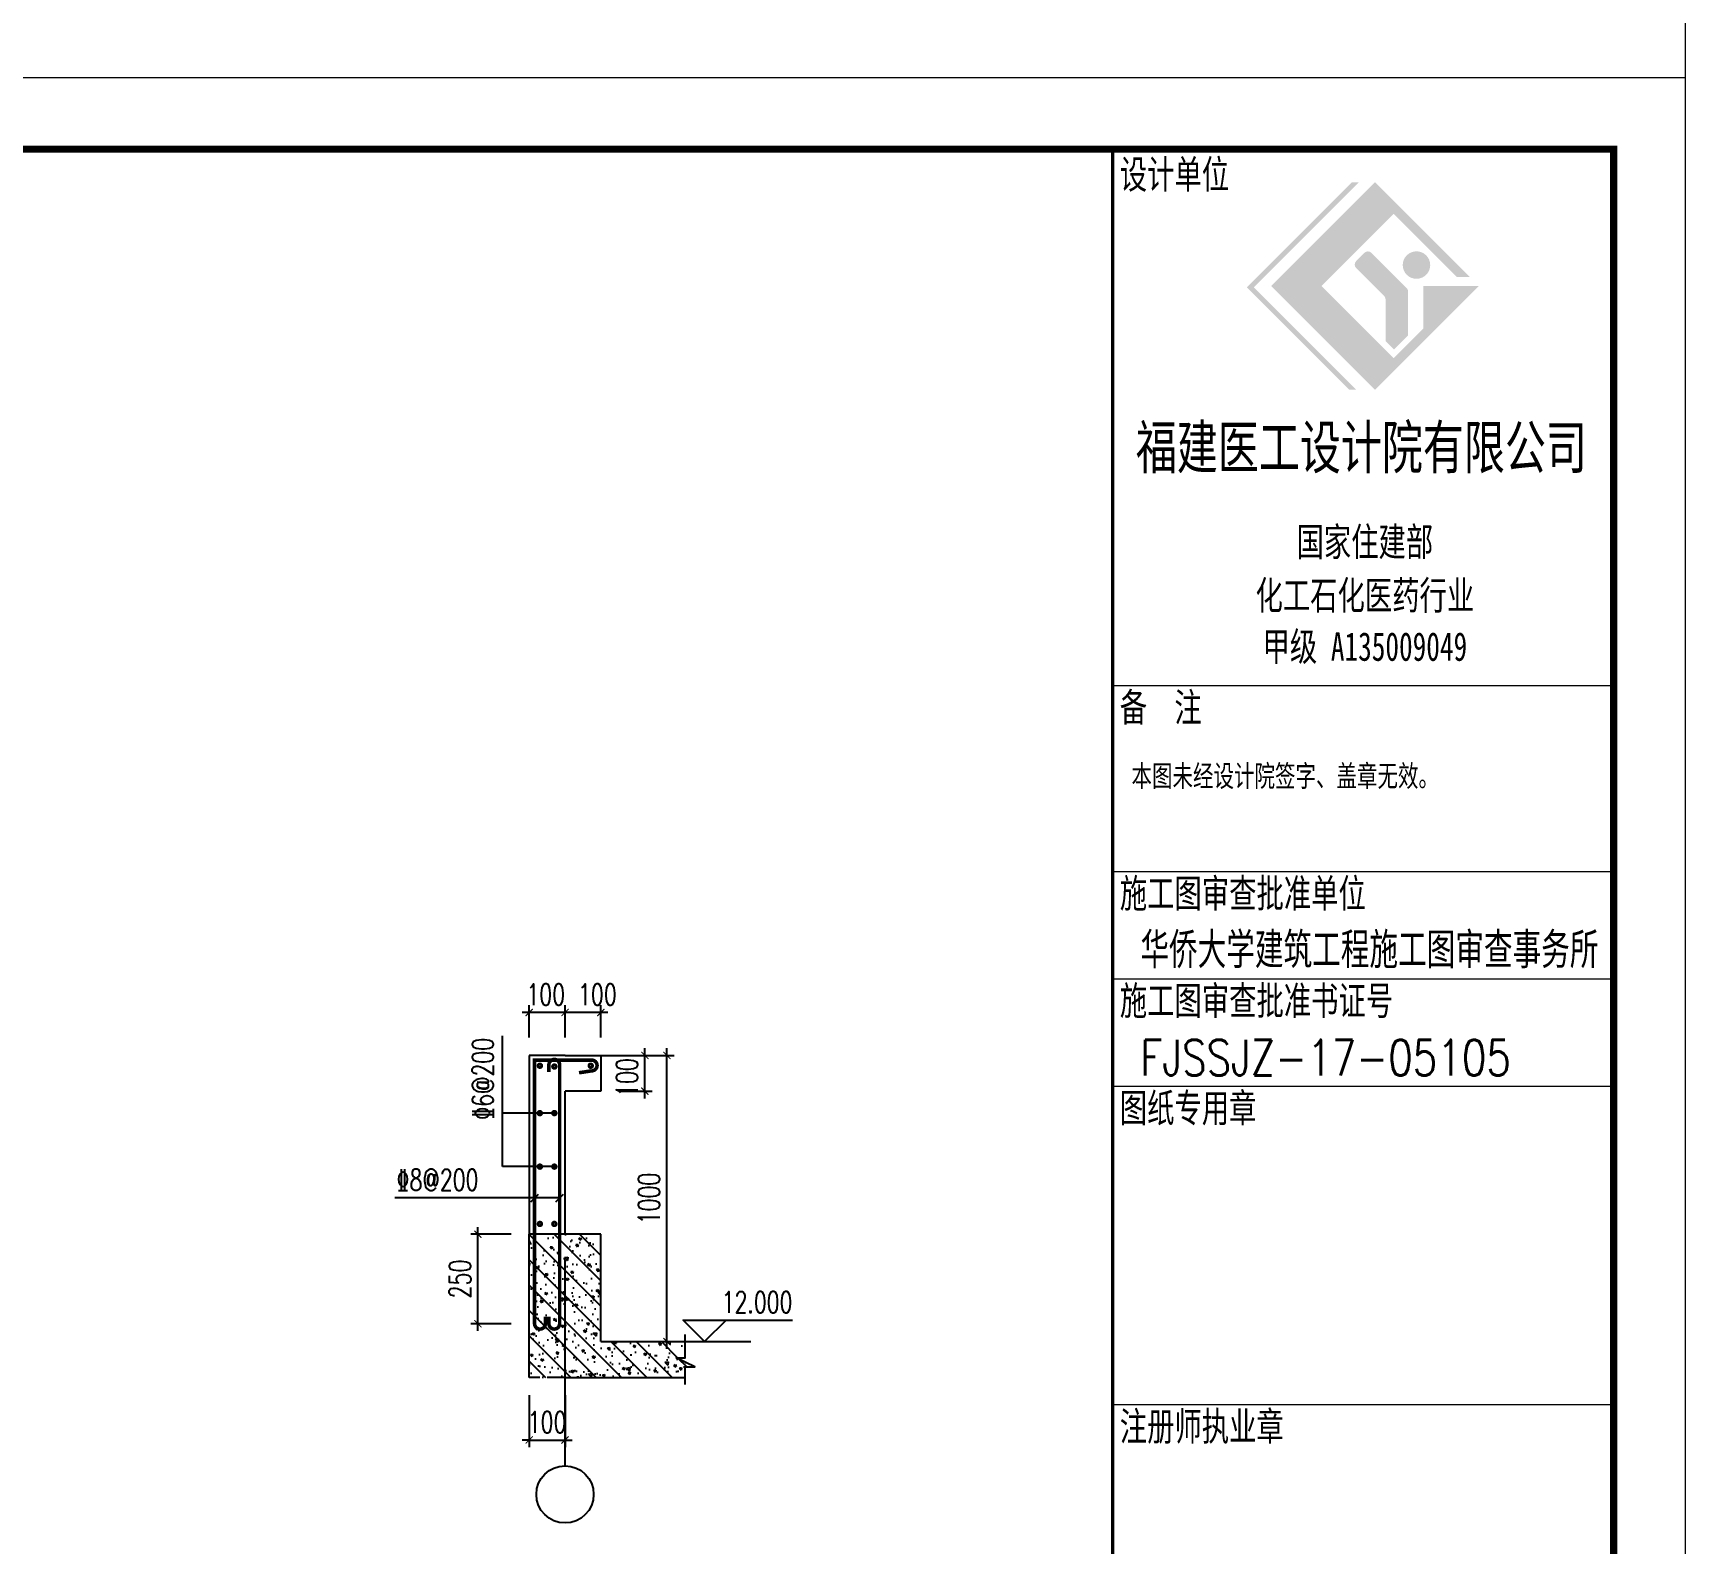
# Model space of a CAD drawing. Extents: x 959592 to 1105020, y -295412 to 379724.
# Drawn here: x 1004291 to 1027385, y -63896 to -42778 of the extents above; entities that cross this region are included whole.
import ezdxf
from ezdxf.enums import TextEntityAlignment as Align

# ---------------------------------------------------------------- set-up
doc = ezdxf.new("R2010")
doc.units = 0
doc.header["$LTSCALE"] = 1000
doc.header["$MEASUREMENT"] = 0
doc.linetypes.add('DASH', pattern=[0.35, 0.25, -0.1])
doc.layers.get('0').update_dxf_attribs({"linetype": 'CONTINUOUS'})
doc.layers.get('Defpoints').update_dxf_attribs({"linetype": 'CONTINUOUS', "lineweight": 5})
for name, color, linetype, lineweight in [('DIM', 3, 'CONTINUOUS', 5), ('FRAME', 3, 'CONTINUOUS', 5), ('PUB_TEXT', 7, 'CONTINUOUS', 5)]:
    doc.layers.add(name, color=color, linetype=linetype, lineweight=lineweight)
doc.layers.add('DIM_COLUMN', color=3, linetype='CONTINUOUS')
doc.layers.add('DIMENSION', color=3, linetype='CONTINUOUS')
doc.styles.add('_HZTXT', font='TXT', dxfattribs={"width": 0.8, "bigfont": 'HZTXT'})
doc.styles.add('COMPLEX', font='COMPLEX')
doc.styles.add('DXFS', font='txt.shx', dxfattribs={"width": 0.65, "bigfont": 'dxfs.shx'})
doc.styles.add('FRAME', font='simhei.ttf', dxfattribs={"width": 0.7})
doc.styles.add('TSSD_Dimension', font='TXT.shx', dxfattribs={"width": 0.7, "bigfont": 'hztxt.shx'})
doc.styles.add('黑体', font='simhei.ttf', dxfattribs={"width": 0.7})
doc.dimstyles.new('TSSD_20_100', dxfattribs={"dimtxt": 300, "dimasz": 100, "dimexe": 100, "dimexo": 250, "dimgap": 100, "dimtad": 1, "dimdec": 0, "dimlfac": 0.2, "dimzin": 0, "dimdsep": 46, "dimtxsty": 'TSSD_Dimension', "dimblk": 'ARCHTICK', "dimcen": 0, "dimdle": 100, "dimclrt": 7, "dimadec": 0, "dimazin": 0, "dimtfac": 1, "dimtdec": 0, "dimtix": 1, "dimtmove": 2, "dimatfit": 3, "dimfxl": 1, "dimtolj": 1, "dimtzin": 0, "dimarcsym": 0})

# ---------------------------------------------------------------- blocks, each defined once
blk = doc.blocks.new('_ARCHTICK')
at = {"color": 0, "linetype": 'ByBlock', "const_width": 0.15}
blk.add_lwpolyline([(-0.5, -0.5), (0.5, 0.5)], dxfattribs=at)
blk = doc.blocks.new('*D355')
at = {"layer": 'Defpoints', "color": 0, "transparency": 16777216}
for p in [(1010506.295302, -59567.80069), (1011223.459583, -59567.80069), (1011223.459583, -60817.80069)]:
    blk.add_point(p, dxfattribs=at)
at = {"layer": 'DIM', "color": 0, "lineweight": -2, "transparency": 16777216}
for p, q in [((1010973.459583, -59567.80069), (1010406.295302, -59567.80069)), ((1010506.295302, -60917.80069), (1010506.295302, -59467.80069)), ((1010973.459583, -60817.80069), (1010406.295302, -60817.80069))]:
    blk.add_line(p, q, dxfattribs=at)
at = {"layer": 'DIM', "color": 0, "lineweight": -2, "transparency": 16777216, "xscale": 100, "yscale": 100, "zscale": 100}
for p, rotation in [((1010506.295302, -59567.80069), 90), ((1010506.295302, -60817.80069), 270)]:
    blk.add_blockref('_ARCHTICK', p, dxfattribs=dict(at, rotation=rotation))
at = {"layer": 'DIM', "color": 7, "transparency": 16777216, "insert": (1010256.295302, -60192.80069), "char_height": 300, "attachment_point": 5, "rotation": 90, "style": 'TSSD_Dimension'}
blk.add_mtext('\\A1;250', dxfattribs=at)
blk = doc.blocks.new('*D356')
at = {"layer": 'Defpoints', "color": 0, "transparency": 16777216}
for p in [(1011223.459583, -61567.80069), (1011723.459583, -61567.80069), (1011723.459583, -62443.355005)]:
    blk.add_point(p, dxfattribs=at)
at = {"layer": 'DIM', "color": 0, "lineweight": -2, "transparency": 16777216}
for p, q in [((1011223.459583, -61817.80069), (1011223.459583, -62543.355005)), ((1011723.459583, -61817.80069), (1011723.459583, -62543.355005)), ((1011223.459583, -62443.355005), (1011123.459583, -62443.355005)), ((1011223.459583, -62443.355005), (1011723.459583, -62443.355005)), ((1011723.459583, -62443.355005), (1011823.459583, -62443.355005))]:
    blk.add_line(p, q, dxfattribs=at)
at = {"layer": 'DIM', "color": 0, "lineweight": -2, "transparency": 16777216, "xscale": 100, "yscale": 100, "zscale": 100}
blk.add_blockref('_ARCHTICK', (1011223.459583, -62443.355005), dxfattribs=at)
at = {"layer": 'DIM', "color": 0, "lineweight": -2, "transparency": 16777216, "xscale": 100, "yscale": 100, "zscale": 100, "rotation": 180}
blk.add_blockref('_ARCHTICK', (1011723.459583, -62443.355005), dxfattribs=at)
at = {"layer": 'DIM', "color": 7, "transparency": 16777216, "insert": (1011473.459583, -62193.355005), "char_height": 300, "attachment_point": 5, "style": 'TSSD_Dimension'}
blk.add_mtext('\\A1;100', dxfattribs=at)
blk = doc.blocks.new('轴号')
at = {"layer": 'DIMENSION'}
blk.add_circle((0, -400), 400, dxfattribs=at)
at = {"layer": 'DIMENSION', "style": 'COMPLEX', "width": 1.041667}
blk.add_attdef('A', text='', height=448, dxfattribs=at).set_placement((-200, -624), (200, -624), align=Align.FIT)
blk = doc.blocks.new('*D357')
at = {"layer": 'Defpoints', "color": 0, "transparency": 16777216}
for p in [(1011723.459583, -56467.80069), (1011723.459583, -57067.80069), (1012223.459583, -57067.80069)]:
    blk.add_point(p, dxfattribs=at)
at = {"layer": 'DIM', "color": 0, "lineweight": -2, "transparency": 16777216}
for p, q in [((1012323.459583, -56467.80069), (1011623.459583, -56467.80069)), ((1011723.459583, -56817.80069), (1011723.459583, -56367.80069)), ((1012223.459583, -56817.80069), (1012223.459583, -56367.80069))]:
    blk.add_line(p, q, dxfattribs=at)
at = {"layer": 'DIM', "color": 0, "lineweight": -2, "transparency": 16777216, "xscale": 100, "yscale": 100, "zscale": 100, "rotation": 180}
blk.add_blockref('_ARCHTICK', (1011723.459583, -56467.80069), dxfattribs=at)
at = {"layer": 'DIM', "color": 0, "lineweight": -2, "transparency": 16777216, "xscale": 100, "yscale": 100, "zscale": 100}
blk.add_blockref('_ARCHTICK', (1012223.459583, -56467.80069), dxfattribs=at)
at = {"layer": 'DIM', "color": 7, "transparency": 16777216, "insert": (1012175.73231, -56217.80069), "char_height": 300, "attachment_point": 5, "style": 'TSSD_Dimension'}
blk.add_mtext('\\A1;100', dxfattribs=at)
blk = doc.blocks.new('*D358')
at = {"layer": 'Defpoints', "color": 0, "transparency": 16777216}
for p in [(1011947.520436, -57067.80069), (1013147.378494, -57067.80069), (1012447.520436, -61067.80069)]:
    blk.add_point(p, dxfattribs=at)
at = {"layer": 'DIM', "color": 0, "lineweight": -2, "transparency": 16777216}
for p, q in [((1013147.378494, -61167.80069), (1013147.378494, -56967.80069)), ((1012197.520436, -57067.80069), (1013247.378494, -57067.80069)), ((1012697.520436, -61067.80069), (1013247.378494, -61067.80069))]:
    blk.add_line(p, q, dxfattribs=at)
at = {"layer": 'DIM', "color": 0, "lineweight": -2, "transparency": 16777216, "xscale": 100, "yscale": 100, "zscale": 100}
for p, rotation in [((1013147.378494, -57067.80069), 90), ((1013147.378494, -61067.80069), 270)]:
    blk.add_blockref('_ARCHTICK', p, dxfattribs=dict(at, rotation=rotation))
at = {"layer": 'DIM', "color": 7, "transparency": 16777216, "insert": (1012897.378494, -59067.80069), "char_height": 300, "attachment_point": 5, "rotation": 90, "style": 'TSSD_Dimension'}
blk.add_mtext('\\A1;1000', dxfattribs=at)
blk = doc.blocks.new('*D359')
at = {"layer": 'Defpoints', "color": 0, "transparency": 16777216}
for p in [(1011223.459583, -56467.80069), (1011223.459583, -57067.80069), (1011723.459583, -57067.80069)]:
    blk.add_point(p, dxfattribs=at)
at = {"layer": 'DIM', "color": 0, "lineweight": -2, "transparency": 16777216}
for p, q in [((1011823.459583, -56467.80069), (1011123.459583, -56467.80069)), ((1011223.459583, -56817.80069), (1011223.459583, -56367.80069)), ((1011723.459583, -56817.80069), (1011723.459583, -56367.80069))]:
    blk.add_line(p, q, dxfattribs=at)
at = {"layer": 'DIM', "color": 0, "lineweight": -2, "transparency": 16777216, "xscale": 100, "yscale": 100, "zscale": 100, "rotation": 180}
blk.add_blockref('_ARCHTICK', (1011223.459583, -56467.80069), dxfattribs=at)
at = {"layer": 'DIM', "color": 0, "lineweight": -2, "transparency": 16777216, "xscale": 100, "yscale": 100, "zscale": 100}
blk.add_blockref('_ARCHTICK', (1011723.459583, -56467.80069), dxfattribs=at)
at = {"layer": 'DIM', "color": 7, "transparency": 16777216, "insert": (1011455.04241, -56217.80069), "char_height": 300, "attachment_point": 5, "style": 'TSSD_Dimension'}
blk.add_mtext('\\A1;100', dxfattribs=at)
blk = doc.blocks.new('*D360')
at = {"layer": 'Defpoints', "color": 0, "transparency": 16777216}
for p in [(1012223.459583, -57067.80069), (1012839.798287, -57067.80069), (1012223.459583, -57567.80069)]:
    blk.add_point(p, dxfattribs=at)
at = {"layer": 'DIM', "color": 0, "lineweight": -2, "transparency": 16777216}
for p, q in [((1012839.798287, -57667.80069), (1012839.798287, -56967.80069)), ((1012473.459583, -57067.80069), (1012939.798287, -57067.80069)), ((1012473.459583, -57567.80069), (1012939.798287, -57567.80069))]:
    blk.add_line(p, q, dxfattribs=at)
at = {"layer": 'DIM', "color": 0, "lineweight": -2, "transparency": 16777216, "xscale": 100, "yscale": 100, "zscale": 100}
for p, rotation in [((1012839.798287, -57067.80069), 90), ((1012839.798287, -57567.80069), 270)]:
    blk.add_blockref('_ARCHTICK', p, dxfattribs=dict(at, rotation=rotation))
at = {"layer": 'DIM', "color": 7, "transparency": 16777216, "insert": (1012589.798287, -57376.149633), "char_height": 300, "attachment_point": 5, "rotation": 90, "style": 'TSSD_Dimension'}
blk.add_mtext('\\A1;100', dxfattribs=at)
blk = doc.blocks.new('BW-43091906', base_point=(-152259, 7688))
at = {"layer": 'FRAME'}
h = blk.add_hatch(color=256, dxfattribs=at)
h.paths.add_polyline_path([(-97941, 46776), (-96933, 47785), (-96051, 46904), (-95871, 46904), (-97194, 48226), (-98644, 46776), (-97194, 45326), (-95744, 46776), (-96520, 46776), (-96520, 46180), (-96933, 45767)], flags=0)
edge = h.paths.add_edge_path(flags=0)
edge.add_arc((-97115, 46588), 69.1, 0, 45, ccw=False)
edge.add_line((-97046, 46588), (-97046, 46005))
edge.add_line((-97046, 46005), (-96929, 45888))
edge.add_line((-96929, 45888), (-96731, 46087))
edge.add_line((-96731, 46087), (-96731, 46698))
edge.add_arc((-96800, 46698), 69.1, 360, 405)
edge.add_line((-96751, 46746), (-97245, 47240))
edge.add_arc((-97293, 47191), 69.1, 45, 135)
edge.add_line((-97342, 47240), (-97457, 47125))
edge.add_arc((-97408, 47076), 69.1, 135, 225)
edge.add_line((-97457, 47028), (-97066, 46637))
edge = h.paths.add_edge_path(flags=0)
edge.add_arc((-96614, 47069), 192, 360, 540)
edge.add_arc((-96614, 47069), 192, 180, 360)
h.paths.add_polyline_path([(-97553, 45326), (-97455, 45326), (-98887, 46757), (-97418, 48226), (-97515, 48226), (-98984, 46757)], flags=0)
for p, q in [((-93859, 41188), (-100859, 41188)), ((-93859, 38588), (-100859, 38588)), ((-93859, 37088), (-100859, 37088)), ((-93859, 35588), (-100859, 35588)), ((-93859, 31138), (-100859, 31138))]:
    blk.add_line(p, q, dxfattribs=at)
for points, const_width in [([(-152259, 49688), (-152259, 7688), (-92859, 7688), (-92859, 49688)], 20), ([(-149759, 48688), (-149759, 8688), (-93859, 8688), (-93859, 48688)], 100)]:
    blk.add_lwpolyline(points, close=True, dxfattribs=dict(at, const_width=const_width))
at = {"layer": 'FRAME', "const_width": 50}
blk.add_lwpolyline([(-100859, 48688), (-100859, 8688)], dxfattribs=at)
at = {"layer": 'FRAME'}
for s, insert, char_height, width, attachment_point, style in [('设计单位', (-100759, 48538), 400, 2368.14, 1, 'FRAME'), ('福建医工设计院有限公司', (-97384, 44489), 600, 9859.32, 5, 'FRAME'), ('国家住建部', (-97335, 43179), 400, 2944.75, 5, 'FRAME'), ('化工石化医药行业', (-97335, 42430), 400, 4781.36, 5, 'FRAME'), ('甲级 A135009049', (-97335, 41715), 400, 4439.66, 5, 'FRAME'), ('备  注', (-100759, 41088), 400, 1758.31, 1, 'FRAME'), ('本图未经设计院签字、盖章无效。', (-100596, 39745), 300, 6524.24, 7, '黑体'), ('施工图审查批准单位', (-100759, 38488), 400, 5412.54, 1, 'FRAME'), ('施工图审查批准书证号', (-100759, 36988), 400, 6008.14, 1, 'FRAME'), ('图纸专用章', (-100759, 35488), 400, 2928.14, 1, 'FRAME'), ('注册师执业章', (-100759, 31038), 400, 3554.58, 1, 'FRAME')]:
    blk.add_mtext(s, dxfattribs=dict(at, insert=insert, char_height=char_height, width=width, attachment_point=attachment_point, style=style))
blk = doc.blocks.new('BW-43173463', base_point=(31168.899037, 16388.83329))
at = {"layer": 'PUB_TEXT', "style": '_HZTXT', "width": 0.8}
for s, p in [('华侨大学建筑工程施工图审查事务所', (29736.451232, 44143.183116)), ('FJSSJZ-17-05105', (29736.451232, 42643.183116))]:
    blk.add_text(s, height=500, dxfattribs=at).set_placement(p)

msp = doc.modelspace()

# ---------------------------------------------------------------- hatches: boundary and pattern name
at = {"layer": 'DIMENSION'}
h = msp.add_hatch(dxfattribs=at)
h.set_pattern_fill('ARMORED', color=253, scale=50, style=0)
h.set_pattern_definition([(310, (751297.57, 187978.54), (358.6301, 31.37607), [37.5, -412.5]), (5, (751297.57, 187978.54), (-69.37567, -376.09607), [30, -330]), (259.5486, (751327.45, 187981.15), (289.2547, -344.71977), [31.8701, -350.57106]), (313.8158, (751297.57, 187878.54), (533.6205, 82.7595), [56.25, -618.75]), (263.3644, (751342.03, 187885.44), (467.33135, -487.0589), [47.80514, -525.8565]), (8.8158, (751297.57, 187878.54), (467.331, -487.0593), [45, -495]), (339, (751347.57, 187903.54), (298.45353, 201.30945), [37.5, -412.5]), (34, (751347.57, 187903.54), (121.65767, -362.57502), [30, -330]), (288.5486, (751372.44, 187920.3), (420.1113, -161.26525), [31.8701, -350.57106]), (322.5, (751297.57, 187978.54), (6.079928, -166.446927), [0, -326, 0, -335, 0, -331.25]), (352.5, (751297.57, 187978.54), (131.53477, -197.20586), [0, -191, 0, -318.5, 0, -126.25]), (32.5, (751186.07, 187978.54), (266.91122, 11.277436), [0, -125, 0, -390, 0, -517.5]), (42.5, (751136.07, 187978.54), (291.59308, -50.05249), [0, -162.5, 0, -259, 0, -367.5]), (315, (751297.57, 187978.54), (-176.7767, -176.7767), [])])
h.paths.add_polyline_path([(1013402.67, -61067.801), (1013402.67, -61288.193), (1013277.67, -61288.193), (1013537.098, -61413.193), (1013402.67, -61413.193), (1013402.67, -61567.801), (1012172.675, -61567.801), (1011723.46, -61567.801), (1011223.46, -61567.801), (1011223.46, -59567.801), (1012223.46, -59567.801), (1012223.46, -61067.801)])

# ---------------------------------------------------------------- linework, layer by layer
at = {"layer": 'DIM_COLUMN'}
for p, q in [((1011245.427, -59112.063), (1011351.493, -59005.997)), ((1011595.427, -59112.063), (1011701.493, -59005.997))]:
    msp.add_line(p, q, dxfattribs=at)
at = {"layer": 'DIMENSION'}
for p, q in [((1010851.034, -58622.326), (1010851.034, -56794.519)), ((1011223.46, -57067.801), (1011223.46, -59567.801)), ((1011723.46, -57067.801), (1011223.46, -57067.801)), ((1011723.46, -57067.801), (1012223.46, -57067.801)), ((1012223.46, -57067.801), (1012223.46, -57567.801)), ((1011723.46, -59567.801), (1011723.46, -57567.801)), ((1012223.46, -57567.801), (1011723.46, -57567.801)), ((1011574.741, -57874.519), (1010851.034, -57874.519)), ((1011574.741, -58622.326), (1010851.034, -58622.326)), ((1011648.46, -59059.03), (1009345.602, -59059.03)), ((1011223.46, -61567.801), (1011223.46, -59567.801)), ((1012223.46, -59567.801), (1011223.46, -59567.801)), ((1012223.46, -61067.801), (1012223.46, -59567.801)), ((1011723.46, -62803.261), (1011723.46, -59925.448)), ((1012223.46, -61067.801), (1014321.368, -61067.801)), ((1011723.46, -61567.801), (1013402.67, -61567.801)), ((1012172.675, -61567.801), (1013402.67, -61567.801))]:
    msp.add_line(p, q, dxfattribs=at)
at = {"layer": 'DIMENSION', "linetype": 'DASH'}
msp.add_line((1011723.46, -61567.801), (1011223.46, -61567.801), dxfattribs=at)
at = {"layer": 'DIMENSION', "color": 1, "const_width": 50}
for points in [[(1011919.266, -57310.295), (1012096.325, -57283.207, 1), (1012096.325, -57133.207), (1011298.46, -57133.207), (1011298.46, -60817.801, 1), (1011448.46, -60817.801), (1011448.46, -60717.801)], [(1011498.46, -57298.848), (1011498.46, -57198.848, -1), (1011648.46, -57198.848), (1011648.46, -60817.801, -1), (1011498.46, -60817.801), (1011498.46, -60717.801)]]:
    msp.add_lwpolyline(points, format="xyb", dxfattribs=at)
for points in [[(1011352.178, -57212.342, 1), (1011392.178, -57212.342, 1)], [(1011554.741, -57223.184, 1), (1011594.741, -57223.184, 1)], [(1012062.729, -57212.342, 1), (1012102.729, -57212.342, 1)], [(1011352.178, -57874.519, 1), (1011392.178, -57874.519, 1)], [(1011554.741, -57874.519, 1), (1011594.741, -57874.519, 1)], [(1011352.178, -58622.326, 1), (1011392.178, -58622.326, 1)], [(1011554.741, -58622.326, 1), (1011594.741, -58622.326, 1)], [(1011352.178, -59423.178, 1), (1011392.178, -59423.178, 1)], [(1011554.741, -59423.178, 1), (1011594.741, -59423.178, 1)]]:
    msp.add_lwpolyline(points, format="xyb", close=True, dxfattribs=at)
at = {"layer": 'DIMENSION'}
for points in [[(1013973.461, -60767.801), (1013673.461, -61067.801), (1013373.461, -60767.801), (1014901.448, -60767.801)], [(1013402.67, -61668.346), (1013402.67, -61420.9), (1013537.098, -61420.9), (1013277.67, -61295.9), (1013402.67, -61295.9), (1013402.67, -60970.634)]]:
    msp.add_lwpolyline(points, dxfattribs=at)

# ---------------------------------------------------------------- block references
for name, p in [('BW-43091906', (967975.021, -43401.811)), ('BW-43091906', (967975.021, -85401.811)), ('BW-43173463', (1021194.803, -83602.841)), ('轴号', (1011723.46, -62803.261))]:
    msp.add_blockref(name, p, dxfattribs=at)

# ---------------------------------------------------------------- texts
at = {"layer": 'DIMENSION', "style": 'DXFS', "width": 0.7}
msp.add_text('%%1326@200', height=300, rotation=90, dxfattribs=at).set_placement((1010726.46, -57965.94))
msp.add_text('%%1328@200', height=300, dxfattribs=at).set_placement((1009371.488, -58956.222))
msp.add_text('12.000', height=300, dxfattribs=at).set_placement((1014901.448, -60667.801), align=Align.RIGHT)

# ---------------------------------------------------------------- dimensions: what is measured, and where the dimension line sits
at = {"layer": 'DIM'}
for base, p1, p2, picture, middle in [((1011223.46, -56467.801), (1011723.46, -57067.801), (1011223.46, -57067.801), '*D359', (1011455.042, -56217.801)), ((1011723.46, -56467.801), (1012223.46, -57067.801), (1011723.46, -57067.801), '*D357', (1012175.732, -56217.801))]:
    dim = msp.add_linear_dim(base=base, p1=p1, p2=p2, dimstyle='TSSD_20_100', dxfattribs=at)
    dim.commit()
    dim.dimension.update_dxf_attribs({"geometry": picture, "text_midpoint": middle, "dimtype": 160})
dim = msp.add_linear_dim(base=(1013147.378, -57067.801), p1=(1012447.52, -61067.801), p2=(1011947.52, -57067.801), angle=270, text='1000', dimstyle='TSSD_20_100', dxfattribs=at)
dim.commit()
dim.dimension.update_dxf_attribs({"geometry": '*D358', "text_midpoint": (1012897.378, -59067.801)})
dim = msp.add_linear_dim(base=(1012839.798, -57067.801), p1=(1012223.46, -57567.801), p2=(1012223.46, -57067.801), angle=90, dimstyle='TSSD_20_100', dxfattribs=at)
dim.commit()
dim.dimension.update_dxf_attribs({"geometry": '*D360', "text_midpoint": (1012589.798, -57376.15), "dimtype": 160})
for base, p1, p2, angle, picture, middle in [((1010506.295, -59567.801), (1011223.46, -60817.801), (1011223.46, -59567.801), 90, '*D355', (1010256.295, -60192.801)), ((1011723.46, -62443.355), (1011223.46, -61567.801), (1011723.46, -61567.801), 180, '*D356', (1011473.46, -62193.355))]:
    dim = msp.add_linear_dim(base=base, p1=p1, p2=p2, angle=angle, dimstyle='TSSD_20_100', dxfattribs=at)
    dim.commit()
    dim.dimension.update_dxf_attribs({"geometry": picture, "text_midpoint": middle})

doc.saveas('drawing.dxf')
